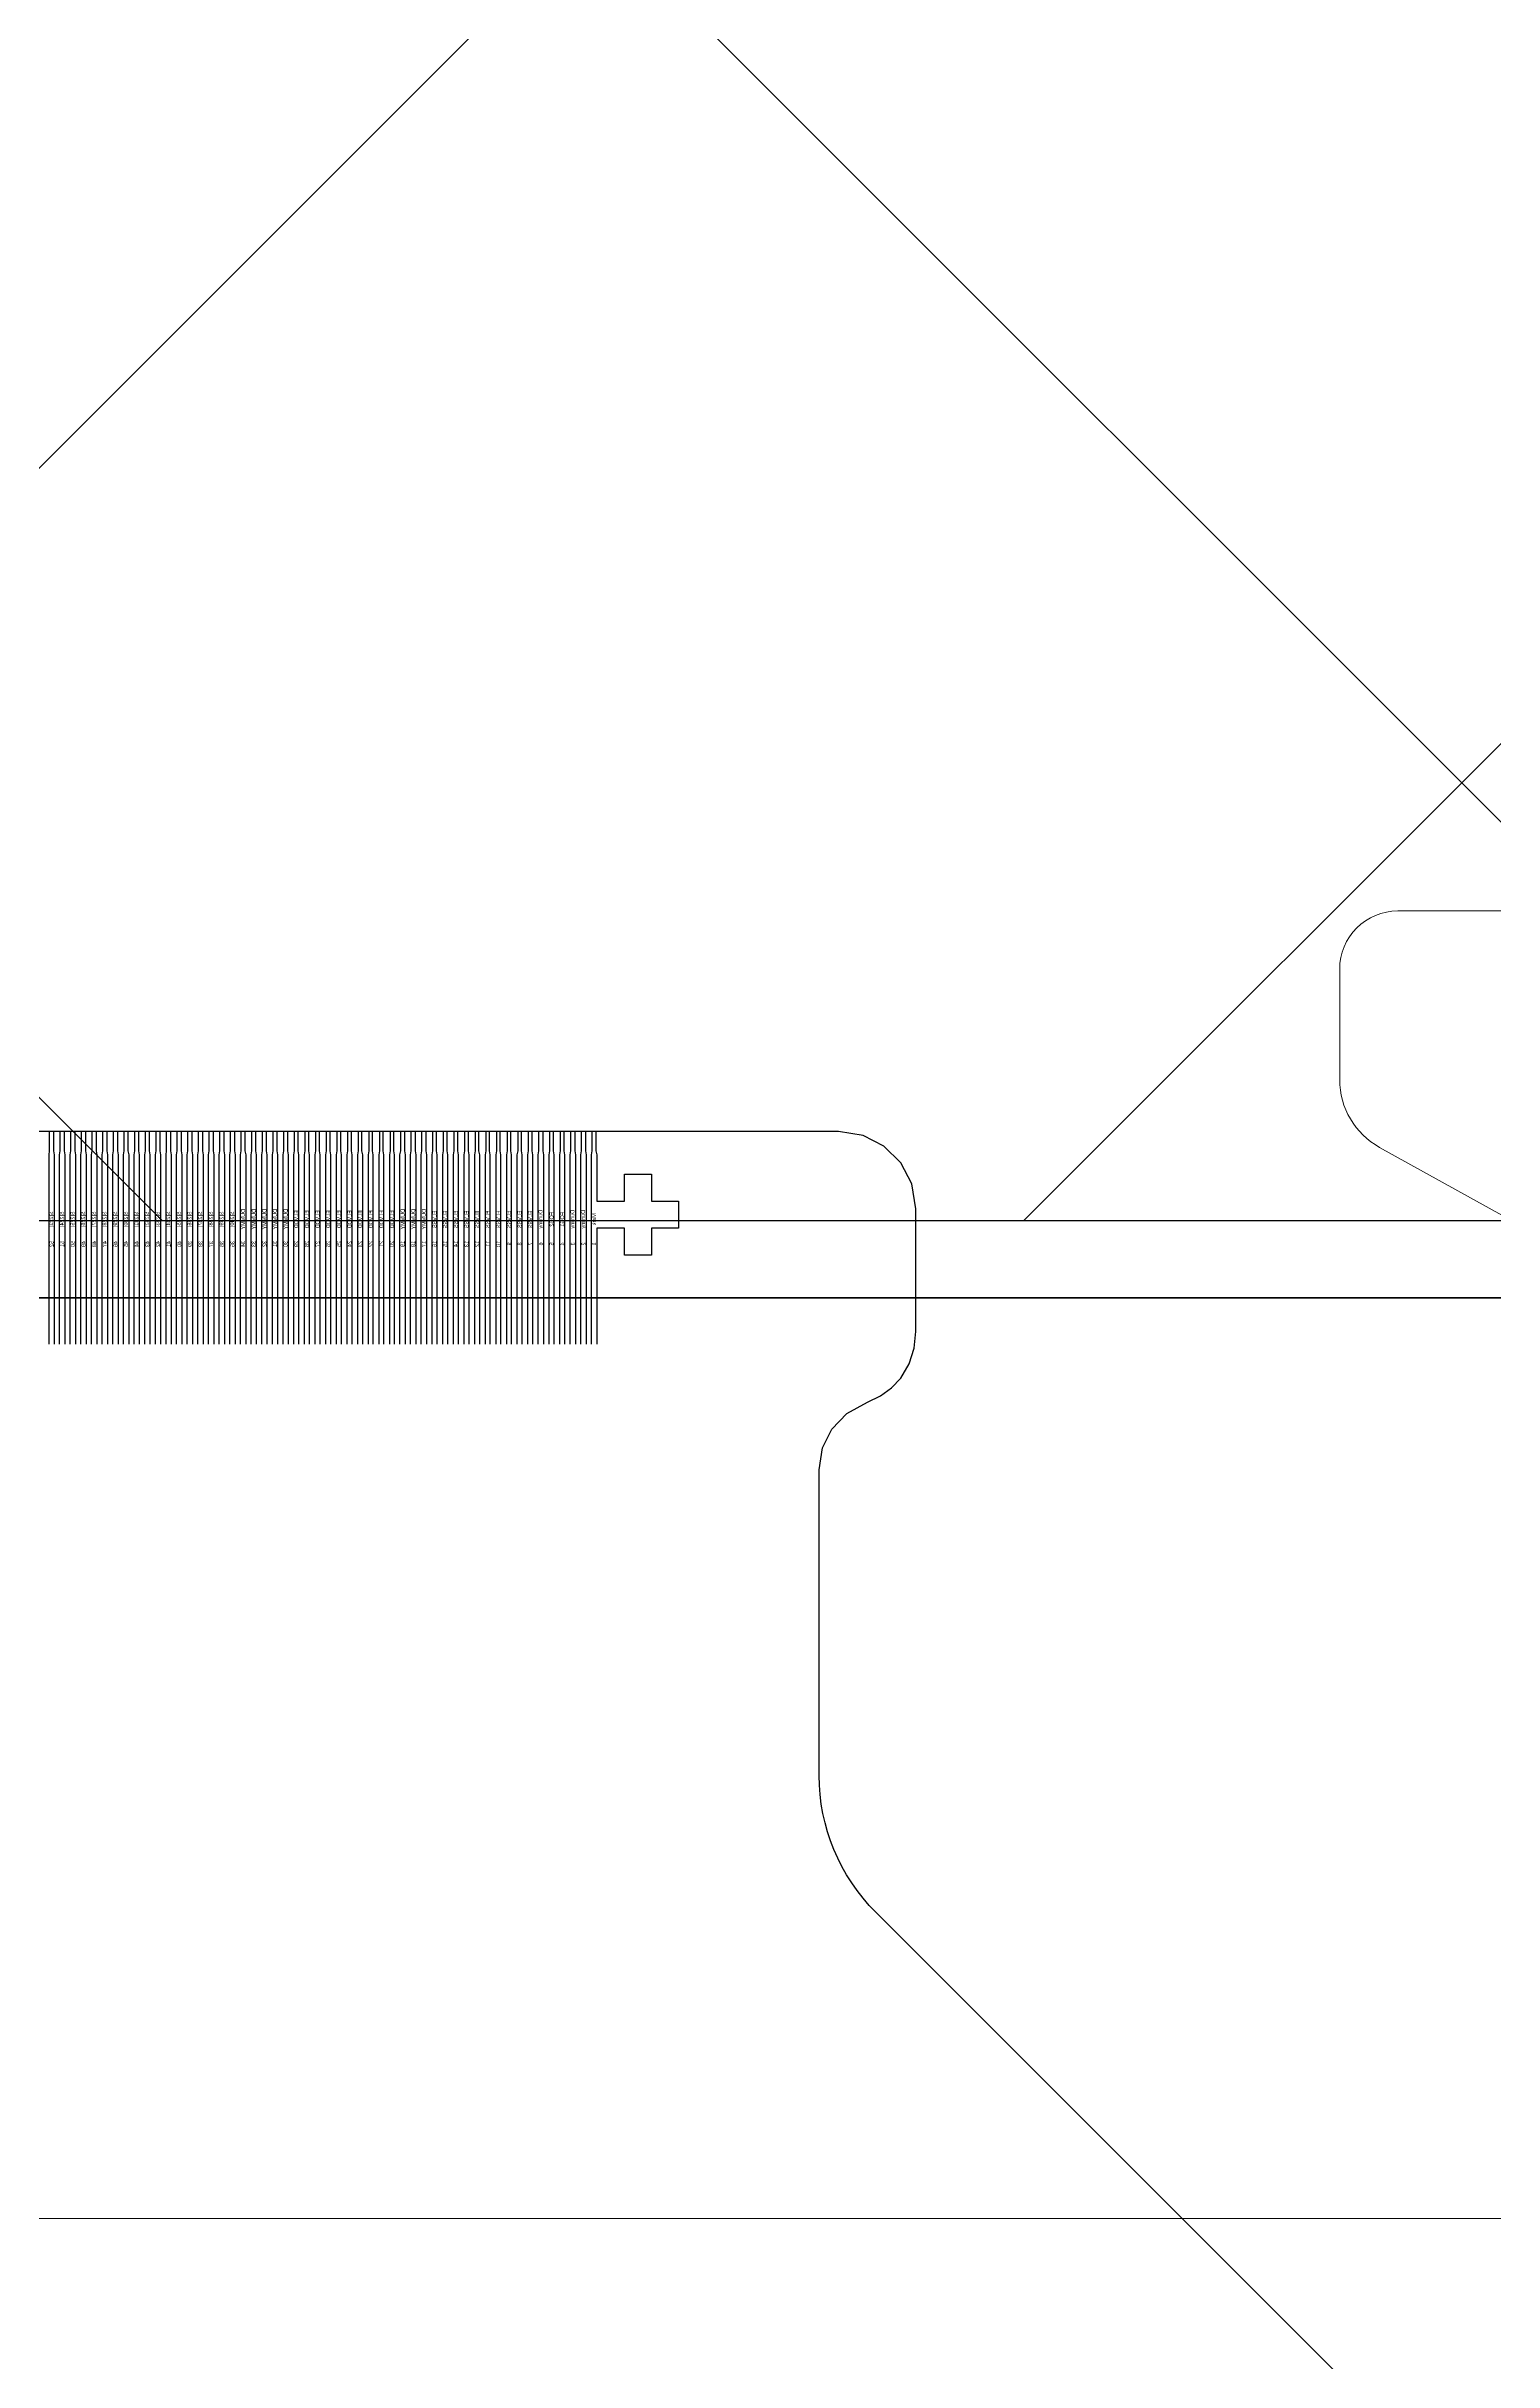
# Model space of a CAD drawing. Header units: millimetres. Extents: x 1773 to 2105, y 395 to 649.
# Drawn here: x 1955.38 to 1959.12, y 509.38 to 515.37 of the extents above; entities that cross this region are included whole.
import ezdxf
from ezdxf.enums import TextEntityAlignment as Align

# ---------------------------------------------------------------- set-up
doc = ezdxf.new("R2010")
doc.units = ezdxf.units.MM
for name, color, linetype in [('01 Copper', 3, 'Continuous'), ('06 Cutline', 4, 'Continuous'), ('13 OL no.', 190, 'Continuous'), ('14 OL name', 220, 'Continuous'), ('DST', 253, 'Continuous')]:
    doc.layers.add(name, color=color, linetype=linetype)
for name, color, linetype, lineweight in [('CG', 3, 'Continuous', 20), ('FPC', 40, 'Continuous', 20), ('P_OLED.drawing', 3, 'Continuous', 100)]:
    doc.layers.add(name, color=color, linetype=linetype, lineweight=lineweight)
doc.styles.add('MBC_Arial_Font', font='arial.ttf')

msp = doc.modelspace()

# ---------------------------------------------------------------- hatches: boundary and pattern name
at = {"layer": 'DST', "ltscale": 0.1}
h = msp.add_hatch(dxfattribs=at)
h.set_pattern_fill('ANSI37', color=256, style=0)
h.set_pattern_definition([(45, (59.7107, 15.058), (-2.245064, 2.245064), []), (135, (59.7107, 15.058), (-2.245064, -2.245064), [])])
h.paths.add_polyline_path([(1965.3206, 553.0235), (1937.9322, 553.0235), (1937.7377, 553.0216), (1937.548, 553.0158), (1937.3623, 553.0063), (1937.1803, 552.993), (1937.0021, 552.9761), (1936.8277, 552.9555), (1936.6569, 552.9314), (1936.4896, 552.9038), (1936.3259, 552.8728), (1936.1657, 552.8384), (1936.009, 552.8007), (1935.8555, 552.7597), (1935.7054, 552.7154), (1935.5585, 552.6681), (1935.4148, 552.6175), (1935.2742, 552.564), (1935.1366, 552.5074), (1935.0021, 552.4478), (1934.8704, 552.3854), (1934.7416, 552.32), (1934.6156, 552.2518), (1934.4924, 552.1809), (1934.3718, 552.1072), (1934.2538, 552.0308), (1934.1384, 551.9517), (1934.0255, 551.87), (1933.915, 551.7857), (1933.807, 551.6989), (1933.7012, 551.6096), (1933.5977, 551.5179), (1933.4965, 551.4237), (1933.3974, 551.3272), (1933.3004, 551.2282), (1933.2057, 551.127), (1933.1133, 551.0235), (1933.0234, 550.9176), (1932.9359, 550.8094), (1932.8509, 550.6987), (1932.7685, 550.5856), (1932.6886, 550.4699), (1932.6114, 550.3516), (1932.5369, 550.2307), (1932.4651, 550.1072), (1932.3961, 549.9808), (1932.3299, 549.8517), (1932.2666, 549.7197), (1932.2062, 549.5848), (1932.1488, 549.447), (1932.0944, 549.3061), (1932.0431, 549.1622), (1931.995, 549.0151), (1931.95, 548.8648), (1931.9083, 548.7113), (1931.8699, 548.5545), (1931.8349, 548.3944), (1931.8033, 548.2308), (1931.7752, 548.0638), (1931.7506, 547.8932), (1931.7297, 547.7192), (1931.7124, 547.5415), (1931.6989, 547.3601), (1931.6891, 547.175), (1931.6832, 546.9862), (1931.6812, 546.7925), (1931.6812, 518.2049), (1931.6832, 518.0573), (1931.6892, 517.9139), (1931.6989, 517.7733), (1931.7123, 517.6355), (1931.7293, 517.5005), (1931.7499, 517.3681), (1931.7738, 517.2382), (1931.801, 517.111), (1931.8315, 516.9862), (1931.865, 516.8638), (1931.9015, 516.7437), (1931.941, 516.6259), (1931.9833, 516.5104), (1932.0283, 516.397), (1932.0759, 516.2857), (1932.1261, 516.1765), (1932.1788, 516.0693), (1932.2338, 515.9641), (1932.2911, 515.8607), (1932.3506, 515.7592), (1932.4122, 515.6595), (1932.4758, 515.5615), (1932.5413, 515.4653), (1932.6087, 515.3707), (1932.6778, 515.2778), (1932.7485, 515.1864), (1932.8208, 515.0965), (1932.8945, 515.0082), (1932.9696, 514.9213), (1933.046, 514.8358), (1933.1235, 514.7516), (1933.2017, 514.6692), (1933.3418, 514.5273), (1933.4842, 514.3901), (1933.6294, 514.2573), (1933.7774, 514.1288), (1933.9285, 514.0048), (1934.0827, 513.8851), (1934.2402, 513.7699), (1934.4011, 513.659), (1934.5656, 513.5525), (1934.7337, 513.4503), (1934.9056, 513.3525), (1935.0814, 513.2591), (1935.2613, 513.1701), (1935.4455, 513.0855), (1935.6339, 513.0053), (1935.8269, 512.9295), (1936.0245, 512.8582), (1936.2269, 512.7913), (1936.4341, 512.7288), (1936.6464, 512.6708), (1936.8638, 512.6174), (1937.0865, 512.5684), (1937.3146, 512.5241), (1937.5482, 512.4842), (1937.7875, 512.449), (1938.0326, 512.4184), (1938.2836, 512.3925), (1938.5406, 512.3712), (1938.8038, 512.3546), (1939.0732, 512.3427), (1939.349, 512.3355), (1939.6321, 512.3331), (1963.6208, 512.3331), (1963.9039, 512.3355), (1964.1797, 512.3427), (1964.4491, 512.3546), (1964.7122, 512.3712), (1964.9692, 512.3925), (1965.2202, 512.4184), (1965.4653, 512.449), (1965.7046, 512.4842), (1965.9383, 512.5241), (1966.1664, 512.5684), (1966.3891, 512.6174), (1966.6065, 512.6708), (1966.8188, 512.7288), (1967.026, 512.7913), (1967.2284, 512.8582), (1967.426, 512.9295), (1967.6189, 513.0053), (1967.8074, 513.0855), (1967.9915, 513.1701), (1968.1714, 513.2591), (1968.3473, 513.3525), (1968.5192, 513.4503), (1968.6873, 513.5525), (1968.8517, 513.659), (1969.0126, 513.7699), (1969.1701, 513.8851), (1969.3243, 514.0048), (1969.4754, 514.1288), (1969.6235, 514.2573), (1969.7687, 514.3901), (1969.911, 514.5273), (1970.0511, 514.6692), (1970.1293, 514.7516), (1970.2069, 514.8358), (1970.2832, 514.9213), (1970.3583, 515.0082), (1970.4321, 515.0965), (1970.5043, 515.1864), (1970.5751, 515.2778), (1970.6442, 515.3707), (1970.7115, 515.4653), (1970.777, 515.5615), (1970.8407, 515.6595), (1970.9023, 515.7592), (1970.9618, 515.8607), (1971.0191, 515.9641), (1971.0741, 516.0693), (1971.1267, 516.1765), (1971.1769, 516.2857), (1971.2246, 516.397), (1971.2696, 516.5104), (1971.3119, 516.6259), (1971.3513, 516.7437), (1971.3879, 516.8638), (1971.4214, 516.9862), (1971.4518, 517.111), (1971.4791, 517.2382), (1971.503, 517.3681), (1971.5235, 517.5005), (1971.5406, 517.6355), (1971.554, 517.7733), (1971.5637, 517.9139), (1971.5696, 518.0573), (1971.5716, 518.2049), (1971.5716, 546.7925), (1971.5696, 546.9862), (1971.5637, 547.175), (1971.554, 547.3601), (1971.5404, 547.5415), (1971.5232, 547.7192), (1971.5022, 547.8932), (1971.4777, 548.0638), (1971.4496, 548.2308), (1971.418, 548.3944), (1971.3829, 548.5545), (1971.3446, 548.7113), (1971.3029, 548.8648), (1971.2579, 549.0151), (1971.2098, 549.1622), (1971.1585, 549.3061), (1971.1041, 549.447), (1971.0467, 549.5848), (1970.9863, 549.7197), (1970.923, 549.8517), (1970.8568, 549.9808), (1970.7878, 550.1072), (1970.716, 550.2307), (1970.6414, 550.3516), (1970.5642, 550.4699), (1970.4844, 550.5856), (1970.4019, 550.6987), (1970.317, 550.8094), (1970.2295, 550.9176), (1970.1395, 551.0235), (1970.0472, 551.127), (1969.9525, 551.2282), (1969.8555, 551.3272), (1969.7564, 551.4237), (1969.6552, 551.5179), (1969.5517, 551.6096), (1969.4459, 551.6989), (1969.3378, 551.7857), (1969.2274, 551.87), (1969.1144, 551.9517), (1968.999, 552.0308), (1968.8811, 552.1072), (1968.7605, 552.1809), (1968.6372, 552.2518), (1968.5112, 552.32), (1968.3825, 552.3854), (1968.2508, 552.4478), (1968.1162, 552.5074), (1967.9787, 552.564), (1967.8381, 552.6175), (1967.6944, 552.6681), (1967.5475, 552.7154), (1967.3973, 552.7597), (1967.2439, 552.8007), (1967.0871, 552.8384), (1966.9269, 552.8728), (1966.7632, 552.9038), (1966.596, 552.9314), (1966.4252, 552.9555), (1966.2507, 552.9761), (1966.0726, 552.993), (1965.8906, 553.0063), (1965.7048, 553.0158), (1965.5152, 553.0216)])

# ---------------------------------------------------------------- linework, layer by layer
at = {"layer": '01 Copper'}
for points in [[(1955.3859, 512.0131), (1955.3859, 512.5031), (1955.3876, 512.5131), (1955.3876, 512.5631)], [(1955.3976, 512.5631), (1955.3976, 512.5131), (1955.3994, 512.5031), (1955.3994, 512.0131)], [(1955.4134, 512.0131), (1955.4134, 512.5031), (1955.4151, 512.5131), (1955.4151, 512.5631)], [(1955.4251, 512.5631), (1955.4251, 512.5131), (1955.4269, 512.5031), (1955.4269, 512.0131)], [(1955.4408, 512.0131), (1955.4408, 512.5031), (1955.4426, 512.5131), (1955.4426, 512.5631)], [(1955.4526, 512.5631), (1955.4526, 512.5131), (1955.4543, 512.5031), (1955.4543, 512.0131)], [(1955.4683, 512.0131), (1955.4683, 512.5031), (1955.4701, 512.5131), (1955.4701, 512.5631)], [(1955.4801, 512.5631), (1955.4801, 512.5131), (1955.4818, 512.5031), (1955.4818, 512.0131)], [(1955.4958, 512.0131), (1955.4958, 512.5031), (1955.4976, 512.5131), (1955.4976, 512.5631)], [(1955.5076, 512.5631), (1955.5076, 512.5131), (1955.5093, 512.5031), (1955.5093, 512.0131)], [(1955.5233, 512.0131), (1955.5233, 512.5031), (1955.5251, 512.5131), (1955.5251, 512.5631)], [(1955.5351, 512.5631), (1955.5351, 512.5131), (1955.5368, 512.5031), (1955.5368, 512.0131)], [(1955.5508, 512.0131), (1955.5508, 512.5031), (1955.5526, 512.5131), (1955.5526, 512.5631)], [(1955.5626, 512.5631), (1955.5626, 512.5131), (1955.5643, 512.5031), (1955.5643, 512.0131)], [(1955.5783, 512.0131), (1955.5783, 512.5031), (1955.58, 512.5131), (1955.58, 512.5631)], [(1955.59, 512.5631), (1955.59, 512.5131), (1955.5918, 512.5031), (1955.5918, 512.0131)], [(1955.6058, 512.0131), (1955.6058, 512.5031), (1955.6075, 512.5131), (1955.6075, 512.5631)], [(1955.6175, 512.5631), (1955.6175, 512.5131), (1955.6193, 512.5031), (1955.6193, 512.0131)], [(1955.6333, 512.0131), (1955.6333, 512.5031), (1955.635, 512.5131), (1955.635, 512.5631)], [(1955.645, 512.5631), (1955.645, 512.5131), (1955.6468, 512.5031), (1955.6468, 512.0131)], [(1955.6608, 512.0131), (1955.6608, 512.5031), (1955.6625, 512.5131), (1955.6625, 512.5631)], [(1955.6725, 512.5631), (1955.6725, 512.5131), (1955.6743, 512.5031), (1955.6743, 512.0131)], [(1955.6883, 512.0131), (1955.6883, 512.5031), (1955.69, 512.5131), (1955.69, 512.5631)], [(1955.7, 512.5631), (1955.7, 512.5131), (1955.7018, 512.5031), (1955.7018, 512.0131)], [(1955.7158, 512.0131), (1955.7158, 512.5031), (1955.7175, 512.5131), (1955.7175, 512.5631)], [(1955.7275, 512.5631), (1955.7275, 512.5131), (1955.7293, 512.5031), (1955.7293, 512.0131)], [(1955.7432, 512.0131), (1955.7432, 512.5031), (1955.745, 512.5131), (1955.745, 512.5631)], [(1955.755, 512.5631), (1955.755, 512.5131), (1955.7567, 512.5031), (1955.7567, 512.0131)], [(1955.7707, 512.0131), (1955.7707, 512.5031), (1955.7725, 512.5131), (1955.7725, 512.5631)], [(1955.7825, 512.5631), (1955.7825, 512.5131), (1955.7842, 512.5031), (1955.7842, 512.0131)], [(1955.7982, 512.0131), (1955.7982, 512.5031), (1955.8, 512.5131), (1955.8, 512.5631)], [(1955.81, 512.5631), (1955.81, 512.5131), (1955.8117, 512.5031), (1955.8117, 512.0131)], [(1955.8257, 512.0131), (1955.8257, 512.5031), (1955.8275, 512.5131), (1955.8275, 512.5631)], [(1955.8375, 512.5631), (1955.8375, 512.5131), (1955.8392, 512.5031), (1955.8392, 512.0131)], [(1955.8532, 512.0131), (1955.8532, 512.5031), (1955.855, 512.5131), (1955.855, 512.5631)], [(1955.865, 512.5631), (1955.865, 512.5131), (1955.8667, 512.5031), (1955.8667, 512.0131)]]:
    msp.add_lwpolyline(points, dxfattribs=at)
at = {"layer": '01 Copper', "color": 1}
for points in [[(1955.8807, 512.0131), (1955.8807, 512.5031), (1955.8824, 512.5131), (1955.8824, 512.5631)], [(1955.8924, 512.5631), (1955.8924, 512.5131), (1955.8942, 512.5031), (1955.8942, 512.0131)], [(1955.9082, 512.0131), (1955.9082, 512.5031), (1955.9099, 512.5131), (1955.9099, 512.5631)], [(1955.9199, 512.5631), (1955.9199, 512.5131), (1955.9217, 512.5031), (1955.9217, 512.0131)], [(1955.9357, 512.0131), (1955.9357, 512.5031), (1955.9374, 512.5131), (1955.9374, 512.5631)], [(1955.9474, 512.5631), (1955.9474, 512.5131), (1955.9492, 512.5031), (1955.9492, 512.0131)], [(1955.9632, 512.0131), (1955.9632, 512.5031), (1955.9649, 512.5131), (1955.9649, 512.5631)], [(1955.9749, 512.5631), (1955.9749, 512.5131), (1955.9767, 512.5031), (1955.9767, 512.0131)], [(1955.9907, 512.0131), (1955.9907, 512.5031), (1955.9924, 512.5131), (1955.9924, 512.5631)], [(1956.0024, 512.5631), (1956.0024, 512.5131), (1956.0042, 512.5031), (1956.0042, 512.0131)], [(1956.293, 512.0131), (1956.293, 512.5031), (1956.2948, 512.5131), (1956.2948, 512.5631)], [(1956.3048, 512.5631), (1956.3048, 512.5131), (1956.3065, 512.5031), (1956.3065, 512.0131)], [(1956.3205, 512.0131), (1956.3205, 512.5031), (1956.3223, 512.5131), (1956.3223, 512.5631)], [(1956.3323, 512.5631), (1956.3323, 512.5131), (1956.334, 512.5031), (1956.334, 512.0131)], [(1956.348, 512.0131), (1956.348, 512.5031), (1956.3498, 512.5131), (1956.3498, 512.5631)], [(1956.3598, 512.5631), (1956.3598, 512.5131), (1956.3615, 512.5031), (1956.3615, 512.0131)], [(1956.6504, 512.0131), (1956.6504, 512.5031), (1956.6522, 512.5131), (1956.6522, 512.5631)], [(1956.6622, 512.5631), (1956.6622, 512.5131), (1956.6639, 512.5031), (1956.6639, 512.0131)], [(1956.7329, 512.0131), (1956.7329, 512.5031), (1956.7346, 512.5131), (1956.7346, 512.5631)], [(1956.7446, 512.5631), (1956.7446, 512.5131), (1956.7464, 512.5031), (1956.7464, 512.0131)], [(1956.7604, 512.0131), (1956.7604, 512.5031), (1956.7621, 512.5131), (1956.7621, 512.5631)], [(1956.7721, 512.5631), (1956.7721, 512.5131), (1956.7739, 512.5031), (1956.7739, 512.0131)], [(1956.7879, 512.0131), (1956.7879, 512.5031), (1956.7896, 512.5131), (1956.7896, 512.5631)], [(1956.7996, 512.5631), (1956.7996, 512.5131), (1956.8014, 512.5031), (1956.8014, 512.3831), (1956.8732, 512.3831), (1956.8732, 512.4531), (1956.9432, 512.4531), (1956.9432, 512.3831), (1957.0132, 512.3831), (1957.0132, 512.3131), (1956.9432, 512.3131), (1956.9432, 512.2431), (1956.8732, 512.2431), (1956.8732, 512.3131), (1956.8014, 512.3131), (1956.8014, 512.0131)]]:
    msp.add_lwpolyline(points, dxfattribs=at)
at = {"layer": '01 Copper', "color": 141, "true_color": 0xadddf7}
for points in [[(1956.0199, 512.5631), (1956.0199, 512.5131), (1956.0181, 512.5031), (1956.0181, 512.0131)], [(1956.0316, 512.0131), (1956.0316, 512.5031), (1956.0299, 512.5131), (1956.0299, 512.5631)], [(1956.0474, 512.5631), (1956.0474, 512.5131), (1956.0456, 512.5031), (1956.0456, 512.0131)], [(1956.0591, 512.0131), (1956.0591, 512.5031), (1956.0574, 512.5131), (1956.0574, 512.5631)], [(1956.0749, 512.5631), (1956.0749, 512.5131), (1956.0731, 512.5031), (1956.0731, 512.0131)], [(1956.0866, 512.0131), (1956.0866, 512.5031), (1956.0849, 512.5131), (1956.0849, 512.5631)], [(1956.1024, 512.5631), (1956.1024, 512.5131), (1956.1006, 512.5031), (1956.1006, 512.0131)], [(1956.1141, 512.0131), (1956.1141, 512.5031), (1956.1124, 512.5131), (1956.1124, 512.5631)], [(1956.1299, 512.5631), (1956.1299, 512.5131), (1956.1281, 512.5031), (1956.1281, 512.0131)], [(1956.1416, 512.0131), (1956.1416, 512.5031), (1956.1399, 512.5131), (1956.1399, 512.5631)], [(1956.1573, 512.5631), (1956.1573, 512.5131), (1956.1556, 512.5031), (1956.1556, 512.0131)], [(1956.1691, 512.0131), (1956.1691, 512.5031), (1956.1673, 512.5131), (1956.1673, 512.5631)], [(1956.1848, 512.5631), (1956.1848, 512.5131), (1956.1831, 512.5031), (1956.1831, 512.0131)], [(1956.1966, 512.0131), (1956.1966, 512.5031), (1956.1948, 512.5131), (1956.1948, 512.5631)], [(1956.2123, 512.5631), (1956.2123, 512.5131), (1956.2106, 512.5031), (1956.2106, 512.0131)], [(1956.2241, 512.0131), (1956.2241, 512.5031), (1956.2223, 512.5131), (1956.2223, 512.5631)], [(1956.2398, 512.5631), (1956.2398, 512.5131), (1956.2381, 512.5031), (1956.2381, 512.0131)], [(1956.2516, 512.0131), (1956.2516, 512.5031), (1956.2498, 512.5131), (1956.2498, 512.5631)], [(1956.2673, 512.5631), (1956.2673, 512.5131), (1956.2656, 512.5031), (1956.2656, 512.0131)], [(1956.2791, 512.0131), (1956.2791, 512.5031), (1956.2773, 512.5131), (1956.2773, 512.5631)]]:
    msp.add_lwpolyline(points, dxfattribs=at)
at = {"layer": '01 Copper', "color": 4}
for points in [[(1956.3773, 512.5631), (1956.3773, 512.5131), (1956.3755, 512.5031), (1956.3755, 512.0131)], [(1956.389, 512.0131), (1956.389, 512.5031), (1956.3873, 512.5131), (1956.3873, 512.5631)], [(1956.4048, 512.5631), (1956.4048, 512.5131), (1956.403, 512.5031), (1956.403, 512.0131)], [(1956.4165, 512.0131), (1956.4165, 512.5031), (1956.4148, 512.5131), (1956.4148, 512.5631)], [(1956.4322, 512.5631), (1956.4322, 512.5131), (1956.4305, 512.5031), (1956.4305, 512.0131)], [(1956.444, 512.0131), (1956.444, 512.5031), (1956.4422, 512.5131), (1956.4422, 512.5631)], [(1956.4597, 512.5631), (1956.4597, 512.5131), (1956.458, 512.5031), (1956.458, 512.0131)], [(1956.4715, 512.0131), (1956.4715, 512.5031), (1956.4697, 512.5131), (1956.4697, 512.5631)], [(1956.4872, 512.5631), (1956.4872, 512.5131), (1956.4855, 512.5031), (1956.4855, 512.0131)], [(1956.499, 512.0131), (1956.499, 512.5031), (1956.4972, 512.5131), (1956.4972, 512.5631)], [(1956.5147, 512.5631), (1956.5147, 512.5131), (1956.513, 512.5031), (1956.513, 512.0131)], [(1956.5265, 512.0131), (1956.5265, 512.5031), (1956.5247, 512.5131), (1956.5247, 512.5631)], [(1956.5422, 512.5631), (1956.5422, 512.5131), (1956.5405, 512.5031), (1956.5405, 512.0131)], [(1956.554, 512.0131), (1956.554, 512.5031), (1956.5522, 512.5131), (1956.5522, 512.5631)], [(1956.5697, 512.5631), (1956.5697, 512.5131), (1956.568, 512.5031), (1956.568, 512.0131)], [(1956.5815, 512.0131), (1956.5815, 512.5031), (1956.5797, 512.5131), (1956.5797, 512.5631)], [(1956.5972, 512.5631), (1956.5972, 512.5131), (1956.5954, 512.5031), (1956.5954, 512.0131)], [(1956.6089, 512.0131), (1956.6089, 512.5031), (1956.6072, 512.5131), (1956.6072, 512.5631)], [(1956.6247, 512.5631), (1956.6247, 512.5131), (1956.6229, 512.5031), (1956.6229, 512.0131)], [(1956.6364, 512.0131), (1956.6364, 512.5031), (1956.6347, 512.5131), (1956.6347, 512.5631)], [(1956.7072, 512.5631), (1956.7072, 512.5131), (1956.7054, 512.5031), (1956.7054, 512.0131)], [(1956.7189, 512.0131), (1956.7189, 512.5031), (1956.7172, 512.5131), (1956.7172, 512.5631)]]:
    msp.add_lwpolyline(points, dxfattribs=at)
at = {"layer": '01 Copper', "color": 6}
for points in [[(1956.6797, 512.5631), (1956.6797, 512.5131), (1956.6779, 512.5031), (1956.6779, 512.0131)], [(1956.6914, 512.0131), (1956.6914, 512.5031), (1956.6897, 512.5131), (1956.6897, 512.5631)]]:
    msp.add_lwpolyline(points, dxfattribs=at)
at = {"layer": '06 Cutline', "color": 4, "linetype": 'Continuous'}
msp.add_lwpolyline([(1958.9835, 509.0841), (1957.5229, 510.5447, -0.198912), (1957.3764, 510.8983), (1957.3764, 511.6888), (1957.385, 511.745), (1957.4091, 511.7936), (1957.4481, 511.8341), (1957.5014, 511.8635), (1957.5349, 511.8795), (1957.5635, 511.9002), (1957.5873, 511.9251), (1957.609, 511.9625), (1957.6221, 512.0028), (1957.6264, 512.0461), (1957.6264, 512.3631), (1957.6158, 512.4276), (1957.5872, 512.4821), (1957.5439, 512.525), (1957.4898, 512.5529), (1957.4264, 512.5631), (1945.8264, 512.5631)], format="xyb", dxfattribs=at)
at = {"layer": 'CG', "color": 3, "linetype": 'Continuous'}
msp.add_lwpolyline([(1973.6714, 517.7033, -0.414214), (1965.7214, 509.7533), (1937.5314, 509.7533, -0.414214), (1929.5814, 517.7033), (1929.5814, 547.1933, -0.414214), (1937.5314, 555.1433), (1965.7214, 555.1433, -0.414214), (1973.6714, 547.1933)], format="xyb", close=True, dxfattribs=at)
at = {"layer": 'DST', "ltscale": 0.1}
msp.add_lwpolyline([(1939.6321, 512.3331), (1963.6208, 512.3331), (1963.9039, 512.3355), (1964.1797, 512.3427), (1964.4491, 512.3546), (1964.7122, 512.3712), (1964.9692, 512.3925), (1965.2202, 512.4184), (1965.4653, 512.449), (1965.7046, 512.4842), (1965.9383, 512.5241), (1966.1664, 512.5684), (1966.3891, 512.6174)], dxfattribs=at)
at = {"layer": 'FPC', "linetype": 'ByBlock'}
msp.add_lwpolyline([(1964.6596, 498.2975), (1964.6596, 511.2297, -0.272683), (1965.175, 512.1045), (1965.9286, 512.522, 0.272683), (1966.0316, 512.6969), (1966.0316, 512.9831, 0.414214), (1965.8816, 513.1331), (1958.8716, 513.1331, 0.414214), (1958.7216, 512.9831), (1958.7216, 512.6969, 0.272683), (1958.8247, 512.522), (1959.5783, 512.1045, -0.272683), (1960.0936, 511.2297), (1960.0936, 498.2975, -0.414214)], format="xyb", dxfattribs=at)
at = {"layer": 'P_OLED.drawing', "color": 3, "linetype": 'Continuous', "lineweight": 100}
msp.add_lwpolyline([(1939.6312, 512.1331), (1963.6216, 512.1331), (1963.9073, 512.1356), (1964.1867, 512.1428), (1964.4598, 512.1548), (1964.7268, 512.1717), (1964.9878, 512.1933), (1965.2429, 512.2197), (1965.4923, 512.2508), (1965.736, 512.2867), (1965.9742, 512.3273), (1966.207, 512.3726)], dxfattribs=at)

# ---------------------------------------------------------------- texts
at = {"layer": '13 OL no.', "style": 'MBC_Arial_Font', "text_generation_flag": 4}
for s, p in [('52', (1955.3926, 512.2724)), ('51', (1955.4201, 512.2724)), ('50', (1955.4476, 512.2724)), ('49', (1955.4751, 512.2724)), ('48', (1955.5026, 512.2724)), ('47', (1955.5301, 512.2724)), ('46', (1955.5576, 512.2724)), ('45', (1955.585, 512.2724)), ('44', (1955.6125, 512.2724)), ('43', (1955.64, 512.2724)), ('42', (1955.6675, 512.2724)), ('41', (1955.695, 512.2724)), ('40', (1955.7225, 512.2724)), ('39', (1955.75, 512.2724)), ('38', (1955.7775, 512.2724)), ('37', (1955.805, 512.2724)), ('36', (1955.8325, 512.2724)), ('35', (1955.86, 512.2724)), ('34', (1955.8874, 512.2724)), ('33', (1955.9149, 512.2724)), ('32', (1955.9424, 512.2724)), ('31', (1955.9699, 512.2724)), ('30', (1955.9974, 512.2724)), ('29', (1956.0249, 512.2724)), ('28', (1956.0524, 512.2724)), ('27', (1956.0799, 512.2724)), ('26', (1956.1074, 512.2724)), ('25', (1956.1349, 512.2724)), ('24', (1956.1623, 512.2724)), ('23', (1956.1898, 512.2724)), ('22', (1956.2173, 512.2724)), ('21', (1956.2448, 512.2724)), ('20', (1956.2723, 512.2724)), ('19', (1956.2998, 512.2724)), ('18', (1956.3273, 512.2724)), ('17', (1956.3548, 512.2724)), ('16', (1956.3823, 512.2724)), ('15', (1956.4098, 512.2724)), ('14', (1956.4372, 512.2724)), ('13', (1956.4647, 512.2724)), ('12', (1956.4922, 512.2724)), ('11', (1956.5197, 512.2724)), ('10', (1956.5472, 512.2724)), ('9', (1956.5747, 512.2724)), ('8', (1956.6022, 512.2724)), ('7', (1956.6297, 512.2724)), ('6', (1956.6572, 512.2724)), ('5', (1956.6847, 512.2724)), ('4', (1956.7122, 512.2724)), ('3', (1956.7396, 512.2724)), ('2', (1956.7671, 512.2724)), ('1', (1956.7946, 512.2724))]:
    msp.add_text(s, height=0.01, rotation=270, dxfattribs=at).set_placement(p, align=Align.MIDDLE_CENTER)
at = {"layer": '14 OL name', "style": 'MBC_Arial_Font', "text_generation_flag": 4}
for s, p in [('S[223]', (1955.3915, 512.3362)), ('S[224]', (1955.419, 512.3362)), ('S[225]', (1955.4465, 512.3362)), ('S[226]', (1955.474, 512.3362)), ('S[227]', (1955.5015, 512.3362)), ('S[228]', (1955.529, 512.3362)), ('S[229]', (1955.5565, 512.3362)), ('S[230]', (1955.584, 512.3362)), ('S[231]', (1955.6114, 512.3362)), ('S[232]', (1955.6389, 512.3362)), ('S[233]', (1955.6664, 512.3362)), ('S[234]', (1955.6939, 512.3362)), ('S[235]', (1955.7214, 512.3362)), ('S[236]', (1955.7489, 512.3362)), ('S[237]', (1955.7764, 512.3362)), ('S[238]', (1955.8039, 512.3362)), ('S[239]', (1955.8314, 512.3362)), ('S[240]', (1955.8589, 512.3362)), ('DUMMY', (1955.8874, 512.3362)), ('DUMMY', (1955.9149, 512.3362)), ('DUMMY', (1955.9424, 512.3362)), ('DUMMY', (1955.9699, 512.3362)), ('DUMMY', (1955.9974, 512.3362)), ('ELVDD', (1956.0249, 512.3362)), ('ELVDD', (1956.0524, 512.3362)), ('ELVDD', (1956.0799, 512.3362)), ('ELVDD', (1956.1074, 512.3362)), ('ELVDD', (1956.1349, 512.3362)), ('ELVDD', (1956.1623, 512.3362)), ('ELVDD', (1956.1898, 512.3362)), ('ELVDD', (1956.2173, 512.3362)), ('ELVDD', (1956.2448, 512.3362)), ('ELVDD', (1956.2723, 512.3362)), ('DUMMY', (1956.2998, 512.3362)), ('DUMMY', (1956.3273, 512.3362)), ('DUMMY', (1956.3548, 512.3362)), ('ELVSS', (1956.3823, 512.3362)), ('ELVSS', (1956.4098, 512.3362)), ('ELVSS', (1956.4372, 512.3362)), ('ELVSS', (1956.4647, 512.3362)), ('ELVSS', (1956.4922, 512.3362)), ('ELVSS', (1956.5197, 512.3362)), ('ELVSS', (1956.5472, 512.3362)), ('ELVSS', (1956.5747, 512.3362)), ('ELVSS', (1956.6022, 512.3362)), ('ELVSS', (1956.6297, 512.3362)), ('Dummy', (1956.656, 512.3362)), ('FOG2', (1956.6847, 512.3362)), ('FOG1', (1956.7122, 512.3362)), ('Dummy', (1956.7385, 512.3362)), ('Dummy', (1956.766, 512.3362)), ('Mark', (1956.7946, 512.3362))]:
    msp.add_text(s, height=0.01, rotation=270, dxfattribs=at).set_placement(p, align=Align.MIDDLE_CENTER)

doc.saveas('drawing.dxf')
